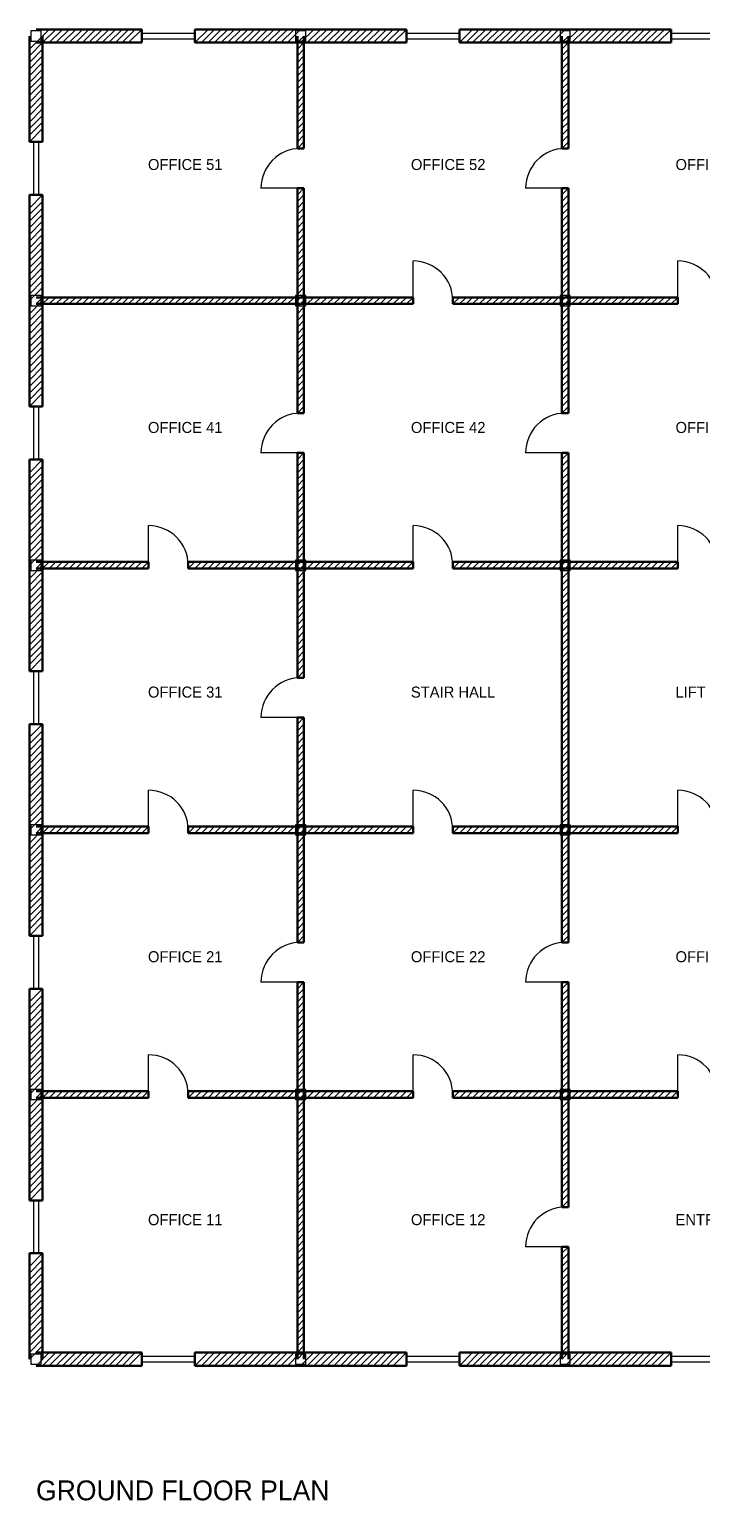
# Model space of a CAD drawing. Header units: millimetres. Extents: x -150 to 161599, y -3335 to 61200.
# Drawn here: x -150 to 15114, y -3206 to 30150 of the extents above; entities that cross this region are included whole.
import ezdxf

# ---------------------------------------------------------------- set-up
doc = ezdxf.new("R2010")
doc.units = ezdxf.units.MM
for name, color, linetype in [('COLUMN', 5, 'CONTINUOUS'), ('DOOR', 3, 'CONTINUOUS'), ('TEXT', 6, 'CONTINUOUS'), ('WALL', 4, 'CONTINUOUS'), ('WIND', 2, 'CONTINUOUS')]:
    doc.layers.add(name, color=color, linetype=linetype)

msp = doc.modelspace()

# ---------------------------------------------------------------- linework, layer by layer
at = {"layer": 'COLUMN'}
for points in [[(-115, 29885), (115, 29885), (115, 30115), (-115, 30115)], [(5885, 29885), (6115, 29885), (6115, 30115), (5885, 30115)], [(11885, 29885), (12115, 29885), (12115, 30115), (11885, 30115)], [(-115, 23885), (115, 23885), (115, 24115), (-115, 24115)], [(5885, 23885), (6115, 23885), (6115, 24115), (5885, 24115)], [(11885, 23885), (12115, 23885), (12115, 24115), (11885, 24115)], [(-115, 17885), (115, 17885), (115, 18115), (-115, 18115)], [(5885, 17885), (6115, 17885), (6115, 18115), (5885, 18115)], [(11885, 17885), (12115, 17885), (12115, 18115), (11885, 18115)], [(-115, 11885), (115, 11885), (115, 12115), (-115, 12115)], [(5885, 11885), (6115, 11885), (6115, 12115), (5885, 12115)], [(11885, 11885), (12115, 11885), (12115, 12115), (11885, 12115)], [(-115, 5885), (115, 5885), (115, 6115), (-115, 6115)], [(5885, 5885), (6115, 5885), (6115, 6115), (5885, 6115)], [(11885, 5885), (12115, 5885), (12115, 6115), (11885, 6115)], [(-115, -115), (115, -115), (115, 115), (-115, 115)], [(5885, -115), (6115, -115), (6115, 115), (5885, 115)], [(11885, -115), (12115, -115), (12115, 115), (11885, 115)]]:
    msp.add_lwpolyline(points, close=True, dxfattribs=at)
at = {"layer": 'DOOR'}
for p, q in [((6000, 26550), (5100, 26550)), ((12000, 26550), (11100, 26550)), ((8550, 24000), (8550, 24900)), ((14550, 24000), (14550, 24900)), ((6000, 20550), (5100, 20550)), ((12000, 20550), (11100, 20550)), ((2550, 18000), (2550, 18900)), ((8550, 18000), (8550, 18900)), ((14550, 18000), (14550, 18900)), ((6000, 14550), (5100, 14550)), ((2550, 12000), (2550, 12900)), ((8550, 12000), (8550, 12900)), ((14550, 12000), (14550, 12900)), ((6000, 8550), (5100, 8550)), ((12000, 8550), (11100, 8550)), ((2550, 6000), (2550, 6900)), ((8550, 6000), (8550, 6900)), ((14550, 6000), (14550, 6900)), ((12000, 2550), (11100, 2550))]:
    msp.add_line(p, q, dxfattribs=at)
for centre, start, end in [((6000, 26550), 90, 180), ((12000, 26550), 90, 180), ((8550, 24000), 0, 90), ((14550, 24000), 0, 90), ((6000, 20550), 90, 180), ((12000, 20550), 90, 180), ((2550, 18000), 0, 90), ((8550, 18000), 0, 90), ((14550, 18000), 0, 90), ((6000, 14550), 90, 180), ((2550, 12000), 0, 90), ((8550, 12000), 0, 90), ((14550, 12000), 0, 90), ((6000, 8550), 90, 180), ((12000, 8550), 90, 180), ((2550, 6000), 0, 90), ((8550, 6000), 0, 90), ((14550, 6000), 0, 90), ((12000, 2550), 90, 180)]:
    msp.add_arc(centre, 900, start, end, dxfattribs=at)
at = {"layer": 'WALL', "lineweight": 50}
for p, q in [((2400, 30150), (0, 30150)), ((2400, 29850), (2400, 30150)), ((6000, 30150), (3600, 30150)), ((3600, 29850), (3600, 30150)), ((8400, 30150), (6000, 30150)), ((8400, 29850), (8400, 30150)), ((12000, 30150), (9600, 30150)), ((9600, 29850), (9600, 30150)), ((14400, 30150), (12000, 30150)), ((14400, 29850), (14400, 30150)), ((-150, 27600), (-150, 30000)), ((0, 29850), (2400, 29850)), ((150, 30000), (150, 27600)), ((3600, 29850), (6000, 29850)), ((5925, 27450), (5925, 30000)), ((6000, 29850), (8400, 29850)), ((6075, 30000), (6075, 27450)), ((9600, 29850), (12000, 29850)), ((11925, 27450), (11925, 30000)), ((12000, 29850), (14400, 29850)), ((12075, 30000), (12075, 27450)), ((-150, 27600), (150, 27600)), ((5925, 27450), (6075, 27450)), ((11925, 27450), (12075, 27450)), ((-150, 24000), (-150, 26400)), ((-150, 26400), (150, 26400)), ((150, 26400), (150, 24000)), ((5925, 24000), (5925, 26550)), ((5925, 26550), (6075, 26550)), ((6075, 26550), (6075, 24000)), ((11925, 24000), (11925, 26550)), ((11925, 26550), (12075, 26550)), ((12075, 26550), (12075, 24000)), ((6000, 24075), (0, 24075)), ((8550, 24075), (6000, 24075)), ((8550, 23925), (8550, 24075)), ((12000, 24075), (9450, 24075)), ((9450, 23925), (9450, 24075)), ((14550, 24075), (12000, 24075)), ((14550, 23925), (14550, 24075)), ((-150, 21600), (-150, 24000)), ((0, 23925), (6000, 23925)), ((150, 24000), (150, 21600)), ((5925, 21450), (5925, 24000)), ((6000, 23925), (8550, 23925)), ((6075, 24000), (6075, 21450)), ((9450, 23925), (12000, 23925)), ((11925, 21450), (11925, 24000)), ((12000, 23925), (14550, 23925)), ((12075, 24000), (12075, 21450)), ((-150, 21600), (150, 21600)), ((5925, 21450), (6075, 21450)), ((11925, 21450), (12075, 21450)), ((-150, 18000), (-150, 20400)), ((-150, 20400), (150, 20400)), ((150, 20400), (150, 18000)), ((5925, 18000), (5925, 20550)), ((5925, 20550), (6075, 20550)), ((6075, 20550), (6075, 18000)), ((11925, 18000), (11925, 20550)), ((11925, 20550), (12075, 20550)), ((12075, 20550), (12075, 18000)), ((2550, 18075), (0, 18075)), ((2550, 17925), (2550, 18075)), ((6000, 18075), (3450, 18075)), ((3450, 17925), (3450, 18075)), ((8550, 18075), (6000, 18075)), ((8550, 17925), (8550, 18075)), ((12000, 18075), (9450, 18075)), ((9450, 17925), (9450, 18075)), ((14550, 18075), (12000, 18075)), ((14550, 17925), (14550, 18075)), ((-150, 15600), (-150, 18000)), ((0, 17925), (2550, 17925)), ((150, 18000), (150, 15600)), ((3450, 17925), (6000, 17925)), ((5925, 15450), (5925, 18000)), ((6000, 17925), (8550, 17925)), ((6075, 18000), (6075, 15450)), ((9450, 17925), (12000, 17925)), ((11925, 12000), (11925, 18000)), ((12000, 17925), (14550, 17925)), ((12075, 18000), (12075, 12000)), ((-150, 15600), (150, 15600)), ((5925, 15450), (6075, 15450)), ((-150, 12000), (-150, 14400)), ((-150, 14400), (150, 14400)), ((150, 14400), (150, 12000)), ((5925, 12000), (5925, 14550)), ((5925, 14550), (6075, 14550)), ((6075, 14550), (6075, 12000)), ((2550, 12075), (0, 12075)), ((2550, 11925), (2550, 12075)), ((6000, 12075), (3450, 12075)), ((3450, 11925), (3450, 12075)), ((8550, 12075), (6000, 12075)), ((8550, 11925), (8550, 12075)), ((12000, 12075), (9450, 12075)), ((9450, 11925), (9450, 12075)), ((14550, 12075), (12000, 12075)), ((14550, 11925), (14550, 12075)), ((-150, 9600), (-150, 12000)), ((0, 11925), (2550, 11925)), ((150, 12000), (150, 9600)), ((3450, 11925), (6000, 11925)), ((5925, 9450), (5925, 12000)), ((6000, 11925), (8550, 11925)), ((6075, 12000), (6075, 9450)), ((9450, 11925), (12000, 11925)), ((11925, 9450), (11925, 12000)), ((12000, 11925), (14550, 11925)), ((12075, 12000), (12075, 9450)), ((-150, 9600), (150, 9600)), ((5925, 9450), (6075, 9450)), ((11925, 9450), (12075, 9450)), ((-150, 6000), (-150, 8400)), ((-150, 8400), (150, 8400)), ((150, 8400), (150, 6000)), ((5925, 6000), (5925, 8550)), ((5925, 8550), (6075, 8550)), ((6075, 8550), (6075, 6000)), ((11925, 6000), (11925, 8550)), ((11925, 8550), (12075, 8550)), ((12075, 8550), (12075, 6000)), ((2550, 6075), (0, 6075)), ((2550, 5925), (2550, 6075)), ((6000, 6075), (3450, 6075)), ((3450, 5925), (3450, 6075)), ((8550, 6075), (6000, 6075)), ((8550, 5925), (8550, 6075)), ((12000, 6075), (9450, 6075)), ((9450, 5925), (9450, 6075)), ((14550, 6075), (12000, 6075)), ((14550, 5925), (14550, 6075)), ((-150, 3600), (-150, 6000)), ((0, 5925), (2550, 5925)), ((150, 6000), (150, 3600)), ((3450, 5925), (6000, 5925)), ((5925, 0), (5925, 6000)), ((6000, 5925), (8550, 5925)), ((6075, 6000), (6075, 0)), ((9450, 5925), (12000, 5925)), ((11925, 3450), (11925, 6000)), ((12000, 5925), (14550, 5925)), ((12075, 6000), (12075, 3450)), ((-150, 3600), (150, 3600)), ((11925, 3450), (12075, 3450)), ((-150, 0), (-150, 2400)), ((-150, 2400), (150, 2400)), ((150, 2400), (150, 0)), ((11925, 0), (11925, 2550)), ((11925, 2550), (12075, 2550)), ((12075, 2550), (12075, 0)), ((2400, 150), (0, 150)), ((2400, -150), (2400, 150)), ((6000, 150), (3600, 150)), ((3600, -150), (3600, 150)), ((8400, 150), (6000, 150)), ((8400, -150), (8400, 150)), ((12000, 150), (9600, 150)), ((9600, -150), (9600, 150)), ((14400, 150), (12000, 150)), ((14400, -150), (14400, 150)), ((0, -150), (2400, -150)), ((3600, -150), (6000, -150)), ((6000, -150), (8400, -150)), ((9600, -150), (12000, -150)), ((12000, -150), (14400, -150))]:
    msp.add_line(p, q, dxfattribs=at)
at = {"layer": 'WALL'}
for p, q in [((0, 29850), (300, 30150)), ((150, 29850), (450, 30150)), ((300, 29850), (600, 30150)), ((450, 29850), (750, 30150)), ((600, 29850), (900, 30150)), ((750, 29850), (1050, 30150)), ((900, 29850), (1200, 30150)), ((1050, 29850), (1350, 30150)), ((1200, 29850), (1500, 30150)), ((1350, 29850), (1650, 30150)), ((1500, 29850), (1800, 30150)), ((1650, 29850), (1950, 30150)), ((1800, 29850), (2100, 30150)), ((1950, 29850), (2250, 30150)), ((2100, 29850), (2400, 30150)), ((3600, 29850), (3900, 30150)), ((3750, 29850), (4050, 30150)), ((3900, 29850), (4200, 30150)), ((4050, 29850), (4350, 30150)), ((4200, 29850), (4500, 30150)), ((4350, 29850), (4650, 30150)), ((4500, 29850), (4800, 30150)), ((4650, 29850), (4950, 30150)), ((4800, 29850), (5100, 30150)), ((4950, 29850), (5250, 30150)), ((5100, 29850), (5400, 30150)), ((5250, 29850), (5550, 30150)), ((5400, 29850), (5700, 30150)), ((5550, 29850), (5850, 30150)), ((5700, 29850), (6000, 30150)), ((6000, 29850), (6300, 30150)), ((6150, 29850), (6450, 30150)), ((6300, 29850), (6600, 30150)), ((6450, 29850), (6750, 30150)), ((6600, 29850), (6900, 30150)), ((6750, 29850), (7050, 30150)), ((6900, 29850), (7200, 30150)), ((7050, 29850), (7350, 30150)), ((7200, 29850), (7500, 30150)), ((7350, 29850), (7650, 30150)), ((7500, 29850), (7800, 30150)), ((7650, 29850), (7950, 30150)), ((7800, 29850), (8100, 30150)), ((7950, 29850), (8250, 30150)), ((8100, 29850), (8400, 30150)), ((9600, 29850), (9900, 30150)), ((9750, 29850), (10050, 30150)), ((9900, 29850), (10200, 30150)), ((10050, 29850), (10350, 30150)), ((10200, 29850), (10500, 30150)), ((10350, 29850), (10650, 30150)), ((10500, 29850), (10800, 30150)), ((10650, 29850), (10950, 30150)), ((10800, 29850), (11100, 30150)), ((10950, 29850), (11250, 30150)), ((11100, 29850), (11400, 30150)), ((11250, 29850), (11550, 30150)), ((11400, 29850), (11700, 30150)), ((11550, 29850), (11850, 30150)), ((11700, 29850), (12000, 30150)), ((12000, 29850), (12300, 30150)), ((12150, 29850), (12450, 30150)), ((12300, 29850), (12600, 30150)), ((12450, 29850), (12750, 30150)), ((12600, 29850), (12900, 30150)), ((12750, 29850), (13050, 30150)), ((12900, 29850), (13200, 30150)), ((13050, 29850), (13350, 30150)), ((13200, 29850), (13500, 30150)), ((13350, 29850), (13650, 30150)), ((13500, 29850), (13800, 30150)), ((13650, 29850), (13950, 30150)), ((13800, 29850), (14100, 30150)), ((13950, 29850), (14250, 30150)), ((14100, 29850), (14400, 30150)), ((-150, 29700), (150, 30000)), ((-150, 29550), (150, 29850)), ((-150, 29400), (150, 29700)), ((5925, 29850), (6075, 30000)), ((5925, 29700), (6075, 29850)), ((5925, 29550), (6075, 29700)), ((11925, 29850), (12075, 30000)), ((11925, 29700), (12075, 29850)), ((11925, 29550), (12075, 29700)), ((-150, 29250), (150, 29550)), ((-150, 29100), (150, 29400)), ((5925, 29400), (6075, 29550)), ((5925, 29250), (6075, 29400)), ((11925, 29400), (12075, 29550)), ((11925, 29250), (12075, 29400)), ((-150, 28950), (150, 29250)), ((-150, 28800), (150, 29100)), ((5925, 29100), (6075, 29250)), ((5925, 28950), (6075, 29100)), ((11925, 29100), (12075, 29250)), ((11925, 28950), (12075, 29100)), ((-150, 28650), (150, 28950)), ((-150, 28500), (150, 28800)), ((5925, 28800), (6075, 28950)), ((5925, 28650), (6075, 28800)), ((11925, 28800), (12075, 28950)), ((11925, 28650), (12075, 28800)), ((-150, 28350), (150, 28650)), ((-150, 28200), (150, 28500)), ((5925, 28500), (6075, 28650)), ((5925, 28350), (6075, 28500)), ((11925, 28500), (12075, 28650)), ((11925, 28350), (12075, 28500)), ((-150, 28050), (150, 28350)), ((-150, 27900), (150, 28200)), ((-150, 27750), (150, 28050)), ((5925, 28200), (6075, 28350)), ((5925, 28050), (6075, 28200)), ((5925, 27900), (6075, 28050)), ((11925, 28200), (12075, 28350)), ((11925, 28050), (12075, 28200)), ((11925, 27900), (12075, 28050)), ((-150, 27600), (150, 27900)), ((5925, 27750), (6075, 27900)), ((5925, 27600), (6075, 27750)), ((11925, 27750), (12075, 27900)), ((11925, 27600), (12075, 27750)), ((5925, 27450), (6075, 27600)), ((11925, 27450), (12075, 27600)), ((-150, 26100), (150, 26400)), ((5925, 26400), (6075, 26550)), ((5925, 26250), (6075, 26400)), ((11925, 26400), (12075, 26550)), ((11925, 26250), (12075, 26400)), ((-150, 25950), (150, 26250)), ((-150, 25800), (150, 26100)), ((5925, 26100), (6075, 26250)), ((5925, 25950), (6075, 26100)), ((11925, 26100), (12075, 26250)), ((11925, 25950), (12075, 26100)), ((-150, 25650), (150, 25950)), ((-150, 25500), (150, 25800)), ((5925, 25800), (6075, 25950)), ((5925, 25650), (6075, 25800)), ((11925, 25800), (12075, 25950)), ((11925, 25650), (12075, 25800)), ((-150, 25350), (150, 25650)), ((-150, 25200), (150, 25500)), ((5925, 25500), (6075, 25650)), ((5925, 25350), (6075, 25500)), ((11925, 25500), (12075, 25650)), ((11925, 25350), (12075, 25500)), ((-150, 25050), (150, 25350)), ((-150, 24900), (150, 25200)), ((-150, 24750), (150, 25050)), ((5925, 25200), (6075, 25350)), ((5925, 25050), (6075, 25200)), ((5925, 24900), (6075, 25050)), ((11925, 25200), (12075, 25350)), ((11925, 25050), (12075, 25200)), ((11925, 24900), (12075, 25050)), ((-150, 24600), (150, 24900)), ((-150, 24450), (150, 24750)), ((5925, 24750), (6075, 24900)), ((5925, 24600), (6075, 24750)), ((11925, 24750), (12075, 24900)), ((11925, 24600), (12075, 24750)), ((-150, 24300), (150, 24600)), ((-150, 24150), (150, 24450)), ((5925, 24450), (6075, 24600)), ((5925, 24300), (6075, 24450)), ((11925, 24450), (12075, 24600)), ((11925, 24300), (12075, 24450)), ((-150, 24000), (150, 24300)), ((0, 23925), (150, 24075)), ((150, 23925), (300, 24075)), ((300, 23925), (450, 24075)), ((450, 23925), (600, 24075)), ((600, 23925), (750, 24075)), ((750, 23925), (900, 24075)), ((900, 23925), (1050, 24075)), ((1050, 23925), (1200, 24075)), ((1200, 23925), (1350, 24075)), ((1350, 23925), (1500, 24075)), ((1500, 23925), (1650, 24075)), ((1650, 23925), (1800, 24075)), ((1800, 23925), (1950, 24075)), ((1950, 23925), (2100, 24075)), ((2100, 23925), (2250, 24075)), ((2250, 23925), (2400, 24075)), ((2400, 23925), (2550, 24075)), ((2550, 23925), (2700, 24075)), ((2700, 23925), (2850, 24075)), ((2850, 23925), (3000, 24075)), ((3000, 23925), (3150, 24075)), ((3150, 23925), (3300, 24075)), ((3300, 23925), (3450, 24075)), ((3450, 23925), (3600, 24075)), ((3600, 23925), (3750, 24075)), ((3750, 23925), (3900, 24075)), ((3900, 23925), (4050, 24075)), ((4050, 23925), (4200, 24075)), ((4200, 23925), (4350, 24075)), ((4350, 23925), (4500, 24075)), ((4500, 23925), (4650, 24075)), ((4650, 23925), (4800, 24075)), ((4800, 23925), (4950, 24075)), ((4950, 23925), (5100, 24075)), ((5100, 23925), (5250, 24075)), ((5250, 23925), (5400, 24075)), ((5400, 23925), (5550, 24075)), ((5550, 23925), (5700, 24075)), ((5700, 23925), (5850, 24075)), ((5850, 23925), (6000, 24075)), ((5925, 24150), (6075, 24300)), ((5925, 24000), (6075, 24150)), ((6000, 23925), (6150, 24075)), ((6150, 23925), (6300, 24075)), ((6300, 23925), (6450, 24075)), ((6450, 23925), (6600, 24075)), ((6600, 23925), (6750, 24075)), ((6750, 23925), (6900, 24075)), ((6900, 23925), (7050, 24075)), ((7050, 23925), (7200, 24075)), ((7200, 23925), (7350, 24075)), ((7350, 23925), (7500, 24075)), ((7500, 23925), (7650, 24075)), ((7650, 23925), (7800, 24075)), ((7800, 23925), (7950, 24075)), ((7950, 23925), (8100, 24075)), ((8100, 23925), (8250, 24075)), ((8250, 23925), (8400, 24075)), ((8400, 23925), (8550, 24075)), ((9450, 23925), (9600, 24075)), ((9600, 23925), (9750, 24075)), ((9750, 23925), (9900, 24075)), ((9900, 23925), (10050, 24075)), ((10050, 23925), (10200, 24075)), ((10200, 23925), (10350, 24075)), ((10350, 23925), (10500, 24075)), ((10500, 23925), (10650, 24075)), ((10650, 23925), (10800, 24075)), ((10800, 23925), (10950, 24075)), ((10950, 23925), (11100, 24075)), ((11100, 23925), (11250, 24075)), ((11250, 23925), (11400, 24075)), ((11400, 23925), (11550, 24075)), ((11550, 23925), (11700, 24075)), ((11700, 23925), (11850, 24075)), ((11850, 23925), (12000, 24075)), ((11925, 24150), (12075, 24300)), ((11925, 24000), (12075, 24150)), ((12000, 23925), (12150, 24075)), ((12150, 23925), (12300, 24075)), ((12300, 23925), (12450, 24075)), ((12450, 23925), (12600, 24075)), ((12600, 23925), (12750, 24075)), ((12750, 23925), (12900, 24075)), ((12900, 23925), (13050, 24075)), ((13050, 23925), (13200, 24075)), ((13200, 23925), (13350, 24075)), ((13350, 23925), (13500, 24075)), ((13500, 23925), (13650, 24075)), ((13650, 23925), (13800, 24075)), ((13800, 23925), (13950, 24075)), ((13950, 23925), (14100, 24075)), ((14100, 23925), (14250, 24075)), ((14250, 23925), (14400, 24075)), ((14400, 23925), (14550, 24075)), ((-150, 23700), (150, 24000)), ((-150, 23550), (150, 23850)), ((-150, 23400), (150, 23700)), ((5925, 23850), (6075, 24000)), ((5925, 23700), (6075, 23850)), ((5925, 23550), (6075, 23700)), ((11925, 23850), (12075, 24000)), ((11925, 23700), (12075, 23850)), ((11925, 23550), (12075, 23700)), ((-150, 23250), (150, 23550)), ((-150, 23100), (150, 23400)), ((5925, 23400), (6075, 23550)), ((5925, 23250), (6075, 23400)), ((11925, 23400), (12075, 23550)), ((11925, 23250), (12075, 23400)), ((-150, 22950), (150, 23250)), ((-150, 22800), (150, 23100)), ((5925, 23100), (6075, 23250)), ((5925, 22950), (6075, 23100)), ((11925, 23100), (12075, 23250)), ((11925, 22950), (12075, 23100)), ((-150, 22650), (150, 22950)), ((-150, 22500), (150, 22800)), ((5925, 22800), (6075, 22950)), ((5925, 22650), (6075, 22800)), ((11925, 22800), (12075, 22950)), ((11925, 22650), (12075, 22800)), ((-150, 22350), (150, 22650)), ((-150, 22200), (150, 22500)), ((-150, 22050), (150, 22350)), ((5925, 22500), (6075, 22650)), ((5925, 22350), (6075, 22500)), ((5925, 22200), (6075, 22350)), ((11925, 22500), (12075, 22650)), ((11925, 22350), (12075, 22500)), ((11925, 22200), (12075, 22350)), ((-150, 21900), (150, 22200)), ((-150, 21750), (150, 22050)), ((5925, 22050), (6075, 22200)), ((5925, 21900), (6075, 22050)), ((11925, 22050), (12075, 22200)), ((11925, 21900), (12075, 22050)), ((-150, 21600), (150, 21900)), ((5925, 21750), (6075, 21900)), ((5925, 21600), (6075, 21750)), ((11925, 21750), (12075, 21900)), ((11925, 21600), (12075, 21750)), ((5925, 21450), (6075, 21600)), ((11925, 21450), (12075, 21600)), ((-150, 20100), (150, 20400)), ((5925, 20400), (6075, 20550)), ((5925, 20250), (6075, 20400)), ((11925, 20400), (12075, 20550)), ((11925, 20250), (12075, 20400)), ((-150, 19950), (150, 20250)), ((-150, 19800), (150, 20100)), ((5925, 20100), (6075, 20250)), ((5925, 19950), (6075, 20100)), ((11925, 20100), (12075, 20250)), ((11925, 19950), (12075, 20100)), ((-150, 19650), (150, 19950)), ((-150, 19500), (150, 19800)), ((5925, 19800), (6075, 19950)), ((5925, 19650), (6075, 19800)), ((11925, 19800), (12075, 19950)), ((11925, 19650), (12075, 19800)), ((-150, 19350), (150, 19650)), ((-150, 19200), (150, 19500)), ((-150, 19050), (150, 19350)), ((5925, 19500), (6075, 19650)), ((5925, 19350), (6075, 19500)), ((5925, 19200), (6075, 19350)), ((11925, 19500), (12075, 19650)), ((11925, 19350), (12075, 19500)), ((11925, 19200), (12075, 19350)), ((-150, 18900), (150, 19200)), ((-150, 18750), (150, 19050)), ((5925, 19050), (6075, 19200)), ((5925, 18900), (6075, 19050)), ((11925, 19050), (12075, 19200)), ((11925, 18900), (12075, 19050)), ((-150, 18600), (150, 18900)), ((-150, 18450), (150, 18750)), ((5925, 18750), (6075, 18900)), ((5925, 18600), (6075, 18750)), ((11925, 18750), (12075, 18900)), ((11925, 18600), (12075, 18750)), ((-150, 18300), (150, 18600)), ((-150, 18150), (150, 18450)), ((5925, 18450), (6075, 18600)), ((5925, 18300), (6075, 18450)), ((11925, 18450), (12075, 18600)), ((11925, 18300), (12075, 18450)), ((-150, 18000), (150, 18300)), ((0, 17925), (150, 18075)), ((150, 17925), (300, 18075)), ((300, 17925), (450, 18075)), ((450, 17925), (600, 18075)), ((600, 17925), (750, 18075)), ((750, 17925), (900, 18075)), ((900, 17925), (1050, 18075)), ((1050, 17925), (1200, 18075)), ((1200, 17925), (1350, 18075)), ((1350, 17925), (1500, 18075)), ((1500, 17925), (1650, 18075)), ((1650, 17925), (1800, 18075)), ((1800, 17925), (1950, 18075)), ((1950, 17925), (2100, 18075)), ((2100, 17925), (2250, 18075)), ((2250, 17925), (2400, 18075)), ((2400, 17925), (2550, 18075)), ((3450, 17925), (3600, 18075)), ((3600, 17925), (3750, 18075)), ((3750, 17925), (3900, 18075)), ((3900, 17925), (4050, 18075)), ((4050, 17925), (4200, 18075)), ((4200, 17925), (4350, 18075)), ((4350, 17925), (4500, 18075)), ((4500, 17925), (4650, 18075)), ((4650, 17925), (4800, 18075)), ((4800, 17925), (4950, 18075)), ((4950, 17925), (5100, 18075)), ((5100, 17925), (5250, 18075)), ((5250, 17925), (5400, 18075)), ((5400, 17925), (5550, 18075)), ((5550, 17925), (5700, 18075)), ((5700, 17925), (5850, 18075)), ((5850, 17925), (6000, 18075)), ((5925, 18150), (6075, 18300)), ((5925, 18000), (6075, 18150)), ((6000, 17925), (6150, 18075)), ((6150, 17925), (6300, 18075)), ((6300, 17925), (6450, 18075)), ((6450, 17925), (6600, 18075)), ((6600, 17925), (6750, 18075)), ((6750, 17925), (6900, 18075)), ((6900, 17925), (7050, 18075)), ((7050, 17925), (7200, 18075)), ((7200, 17925), (7350, 18075)), ((7350, 17925), (7500, 18075)), ((7500, 17925), (7650, 18075)), ((7650, 17925), (7800, 18075)), ((7800, 17925), (7950, 18075)), ((7950, 17925), (8100, 18075)), ((8100, 17925), (8250, 18075)), ((8250, 17925), (8400, 18075)), ((8400, 17925), (8550, 18075)), ((9450, 17925), (9600, 18075)), ((9600, 17925), (9750, 18075)), ((9750, 17925), (9900, 18075)), ((9900, 17925), (10050, 18075)), ((10050, 17925), (10200, 18075)), ((10200, 17925), (10350, 18075)), ((10350, 17925), (10500, 18075)), ((10500, 17925), (10650, 18075)), ((10650, 17925), (10800, 18075)), ((10800, 17925), (10950, 18075)), ((10950, 17925), (11100, 18075)), ((11100, 17925), (11250, 18075)), ((11250, 17925), (11400, 18075)), ((11400, 17925), (11550, 18075)), ((11550, 17925), (11700, 18075)), ((11700, 17925), (11850, 18075)), ((11850, 17925), (12000, 18075)), ((11925, 18150), (12075, 18300)), ((11925, 18000), (12075, 18150)), ((12000, 17925), (12150, 18075)), ((12150, 17925), (12300, 18075)), ((12300, 17925), (12450, 18075)), ((12450, 17925), (12600, 18075)), ((12600, 17925), (12750, 18075)), ((12750, 17925), (12900, 18075)), ((12900, 17925), (13050, 18075)), ((13050, 17925), (13200, 18075)), ((13200, 17925), (13350, 18075)), ((13350, 17925), (13500, 18075)), ((13500, 17925), (13650, 18075)), ((13650, 17925), (13800, 18075)), ((13800, 17925), (13950, 18075)), ((13950, 17925), (14100, 18075)), ((14100, 17925), (14250, 18075)), ((14250, 17925), (14400, 18075)), ((14400, 17925), (14550, 18075)), ((-150, 17700), (150, 18000)), ((-150, 17550), (150, 17850)), ((-150, 17400), (150, 17700)), ((5925, 17850), (6075, 18000)), ((5925, 17700), (6075, 17850)), ((5925, 17550), (6075, 17700)), ((11925, 17850), (12075, 18000)), ((11925, 17700), (12075, 17850)), ((11925, 17550), (12075, 17700)), ((-150, 17250), (150, 17550)), ((-150, 17100), (150, 17400)), ((5925, 17400), (6075, 17550)), ((5925, 17250), (6075, 17400)), ((11925, 17400), (12075, 17550)), ((11925, 17250), (12075, 17400)), ((-150, 16950), (150, 17250)), ((-150, 16800), (150, 17100)), ((5925, 17100), (6075, 17250)), ((5925, 16950), (6075, 17100)), ((11925, 17100), (12075, 17250)), ((11925, 16950), (12075, 17100)), ((-150, 16650), (150, 16950)), ((-150, 16500), (150, 16800)), ((5925, 16800), (6075, 16950)), ((5925, 16650), (6075, 16800)), ((11925, 16800), (12075, 16950)), ((11925, 16650), (12075, 16800)), ((-150, 16350), (150, 16650)), ((-150, 16200), (150, 16500)), ((-150, 16050), (150, 16350)), ((5925, 16500), (6075, 16650)), ((5925, 16350), (6075, 16500)), ((5925, 16200), (6075, 16350)), ((11925, 16500), (12075, 16650)), ((11925, 16350), (12075, 16500)), ((11925, 16200), (12075, 16350)), ((-150, 15900), (150, 16200)), ((-150, 15750), (150, 16050)), ((5925, 16050), (6075, 16200)), ((5925, 15900), (6075, 16050)), ((11925, 16050), (12075, 16200)), ((11925, 15900), (12075, 16050)), ((-150, 15600), (150, 15900)), ((5925, 15750), (6075, 15900)), ((5925, 15600), (6075, 15750)), ((11925, 15750), (12075, 15900)), ((11925, 15600), (12075, 15750)), ((5925, 15450), (6075, 15600)), ((11925, 15450), (12075, 15600)), ((11925, 15300), (12075, 15450)), ((11925, 15150), (12075, 15300)), ((11925, 15000), (12075, 15150)), ((11925, 14850), (12075, 15000)), ((11925, 14700), (12075, 14850)), ((11925, 14550), (12075, 14700)), ((-150, 14100), (150, 14400)), ((5925, 14400), (6075, 14550)), ((5925, 14250), (6075, 14400)), ((11925, 14400), (12075, 14550)), ((11925, 14250), (12075, 14400)), ((-150, 13950), (150, 14250)), ((-150, 13800), (150, 14100)), ((5925, 14100), (6075, 14250)), ((5925, 13950), (6075, 14100)), ((11925, 14100), (12075, 14250)), ((11925, 13950), (12075, 14100)), ((-150, 13650), (150, 13950)), ((-150, 13500), (150, 13800)), ((5925, 13800), (6075, 13950)), ((5925, 13650), (6075, 13800)), ((11925, 13800), (12075, 13950)), ((11925, 13650), (12075, 13800)), ((-150, 13350), (150, 13650)), ((-150, 13200), (150, 13500)), ((-150, 13050), (150, 13350)), ((5925, 13500), (6075, 13650)), ((5925, 13350), (6075, 13500)), ((5925, 13200), (6075, 13350)), ((11925, 13500), (12075, 13650)), ((11925, 13350), (12075, 13500)), ((11925, 13200), (12075, 13350)), ((-150, 12900), (150, 13200)), ((-150, 12750), (150, 13050)), ((5925, 13050), (6075, 13200)), ((5925, 12900), (6075, 13050)), ((11925, 13050), (12075, 13200)), ((11925, 12900), (12075, 13050)), ((-150, 12600), (150, 12900)), ((-150, 12450), (150, 12750)), ((5925, 12750), (6075, 12900)), ((5925, 12600), (6075, 12750)), ((11925, 12750), (12075, 12900)), ((11925, 12600), (12075, 12750)), ((-150, 12300), (150, 12600)), ((-150, 12150), (150, 12450)), ((5925, 12450), (6075, 12600)), ((5925, 12300), (6075, 12450)), ((11925, 12450), (12075, 12600)), ((11925, 12300), (12075, 12450)), ((-150, 12000), (150, 12300)), ((0, 11925), (150, 12075)), ((150, 11925), (300, 12075)), ((300, 11925), (450, 12075)), ((450, 11925), (600, 12075)), ((600, 11925), (750, 12075)), ((750, 11925), (900, 12075)), ((900, 11925), (1050, 12075)), ((1050, 11925), (1200, 12075)), ((1200, 11925), (1350, 12075)), ((1350, 11925), (1500, 12075)), ((1500, 11925), (1650, 12075)), ((1650, 11925), (1800, 12075)), ((1800, 11925), (1950, 12075)), ((1950, 11925), (2100, 12075)), ((2100, 11925), (2250, 12075)), ((2250, 11925), (2400, 12075)), ((2400, 11925), (2550, 12075)), ((3450, 11925), (3600, 12075)), ((3600, 11925), (3750, 12075)), ((3750, 11925), (3900, 12075)), ((3900, 11925), (4050, 12075)), ((4050, 11925), (4200, 12075)), ((4200, 11925), (4350, 12075)), ((4350, 11925), (4500, 12075)), ((4500, 11925), (4650, 12075)), ((4650, 11925), (4800, 12075)), ((4800, 11925), (4950, 12075)), ((4950, 11925), (5100, 12075)), ((5100, 11925), (5250, 12075)), ((5250, 11925), (5400, 12075)), ((5400, 11925), (5550, 12075)), ((5550, 11925), (5700, 12075)), ((5700, 11925), (5850, 12075)), ((5850, 11925), (6000, 12075)), ((5925, 12150), (6075, 12300)), ((5925, 12000), (6075, 12150)), ((6000, 11925), (6150, 12075)), ((6150, 11925), (6300, 12075)), ((6300, 11925), (6450, 12075)), ((6450, 11925), (6600, 12075)), ((6600, 11925), (6750, 12075)), ((6750, 11925), (6900, 12075)), ((6900, 11925), (7050, 12075)), ((7050, 11925), (7200, 12075)), ((7200, 11925), (7350, 12075)), ((7350, 11925), (7500, 12075)), ((7500, 11925), (7650, 12075)), ((7650, 11925), (7800, 12075)), ((7800, 11925), (7950, 12075)), ((7950, 11925), (8100, 12075)), ((8100, 11925), (8250, 12075)), ((8250, 11925), (8400, 12075)), ((8400, 11925), (8550, 12075)), ((9450, 11925), (9600, 12075)), ((9600, 11925), (9750, 12075)), ((9750, 11925), (9900, 12075)), ((9900, 11925), (10050, 12075)), ((10050, 11925), (10200, 12075)), ((10200, 11925), (10350, 12075)), ((10350, 11925), (10500, 12075)), ((10500, 11925), (10650, 12075)), ((10650, 11925), (10800, 12075)), ((10800, 11925), (10950, 12075)), ((10950, 11925), (11100, 12075)), ((11100, 11925), (11250, 12075)), ((11250, 11925), (11400, 12075)), ((11400, 11925), (11550, 12075)), ((11550, 11925), (11700, 12075)), ((11700, 11925), (11850, 12075)), ((11850, 11925), (12000, 12075)), ((11925, 12150), (12075, 12300)), ((11925, 12000), (12075, 12150)), ((12000, 11925), (12150, 12075)), ((12150, 11925), (12300, 12075)), ((12300, 11925), (12450, 12075)), ((12450, 11925), (12600, 12075)), ((12600, 11925), (12750, 12075)), ((12750, 11925), (12900, 12075)), ((12900, 11925), (13050, 12075)), ((13050, 11925), (13200, 12075)), ((13200, 11925), (13350, 12075)), ((13350, 11925), (13500, 12075)), ((13500, 11925), (13650, 12075)), ((13650, 11925), (13800, 12075)), ((13800, 11925), (13950, 12075)), ((13950, 11925), (14100, 12075)), ((14100, 11925), (14250, 12075)), ((14250, 11925), (14400, 12075)), ((14400, 11925), (14550, 12075)), ((-150, 11700), (150, 12000)), ((-150, 11550), (150, 11850)), ((-150, 11400), (150, 11700)), ((5925, 11850), (6075, 12000)), ((5925, 11700), (6075, 11850)), ((5925, 11550), (6075, 11700)), ((11925, 11850), (12075, 12000)), ((11925, 11700), (12075, 11850)), ((11925, 11550), (12075, 11700)), ((-150, 11250), (150, 11550)), ((-150, 11100), (150, 11400)), ((5925, 11400), (6075, 11550)), ((5925, 11250), (6075, 11400)), ((11925, 11400), (12075, 11550)), ((11925, 11250), (12075, 11400)), ((-150, 10950), (150, 11250)), ((-150, 10800), (150, 11100)), ((5925, 11100), (6075, 11250)), ((5925, 10950), (6075, 11100)), ((11925, 11100), (12075, 11250)), ((11925, 10950), (12075, 11100)), ((-150, 10650), (150, 10950)), ((-150, 10500), (150, 10800)), ((5925, 10800), (6075, 10950)), ((5925, 10650), (6075, 10800)), ((11925, 10800), (12075, 10950)), ((11925, 10650), (12075, 10800)), ((-150, 10350), (150, 10650)), ((-150, 10200), (150, 10500)), ((-150, 10050), (150, 10350)), ((5925, 10500), (6075, 10650)), ((5925, 10350), (6075, 10500)), ((5925, 10200), (6075, 10350)), ((11925, 10500), (12075, 10650)), ((11925, 10350), (12075, 10500)), ((11925, 10200), (12075, 10350)), ((-150, 9900), (150, 10200)), ((-150, 9750), (150, 10050)), ((5925, 10050), (6075, 10200)), ((5925, 9900), (6075, 10050)), ((11925, 10050), (12075, 10200)), ((11925, 9900), (12075, 10050)), ((-150, 9600), (150, 9900)), ((5925, 9750), (6075, 9900)), ((5925, 9600), (6075, 9750)), ((11925, 9750), (12075, 9900)), ((11925, 9600), (12075, 9750)), ((5925, 9450), (6075, 9600)), ((11925, 9450), (12075, 9600)), ((-150, 8100), (150, 8400)), ((5925, 8400), (6075, 8550)), ((5925, 8250), (6075, 8400)), ((11925, 8400), (12075, 8550)), ((11925, 8250), (12075, 8400)), ((-150, 7950), (150, 8250)), ((-150, 7800), (150, 8100)), ((5925, 8100), (6075, 8250)), ((5925, 7950), (6075, 8100)), ((11925, 8100), (12075, 8250)), ((11925, 7950), (12075, 8100)), ((-150, 7650), (150, 7950)), ((-150, 7500), (150, 7800)), ((5925, 7800), (6075, 7950)), ((5925, 7650), (6075, 7800)), ((11925, 7800), (12075, 7950)), ((11925, 7650), (12075, 7800)), ((-150, 7350), (150, 7650)), ((-150, 7200), (150, 7500)), ((-150, 7050), (150, 7350)), ((5925, 7500), (6075, 7650)), ((5925, 7350), (6075, 7500)), ((5925, 7200), (6075, 7350)), ((11925, 7500), (12075, 7650)), ((11925, 7350), (12075, 7500)), ((11925, 7200), (12075, 7350)), ((-150, 6900), (150, 7200)), ((-150, 6750), (150, 7050)), ((5925, 7050), (6075, 7200)), ((5925, 6900), (6075, 7050)), ((11925, 7050), (12075, 7200)), ((11925, 6900), (12075, 7050)), ((-150, 6600), (150, 6900)), ((-150, 6450), (150, 6750)), ((5925, 6750), (6075, 6900)), ((5925, 6600), (6075, 6750)), ((11925, 6750), (12075, 6900)), ((11925, 6600), (12075, 6750)), ((-150, 6300), (150, 6600)), ((-150, 6150), (150, 6450)), ((5925, 6450), (6075, 6600)), ((5925, 6300), (6075, 6450)), ((11925, 6450), (12075, 6600)), ((11925, 6300), (12075, 6450)), ((-150, 6000), (150, 6300)), ((0, 5925), (150, 6075)), ((150, 5925), (300, 6075)), ((300, 5925), (450, 6075)), ((450, 5925), (600, 6075)), ((600, 5925), (750, 6075)), ((750, 5925), (900, 6075)), ((900, 5925), (1050, 6075)), ((1050, 5925), (1200, 6075)), ((1200, 5925), (1350, 6075)), ((1350, 5925), (1500, 6075)), ((1500, 5925), (1650, 6075)), ((1650, 5925), (1800, 6075)), ((1800, 5925), (1950, 6075)), ((1950, 5925), (2100, 6075)), ((2100, 5925), (2250, 6075)), ((2250, 5925), (2400, 6075)), ((2400, 5925), (2550, 6075)), ((3450, 5925), (3600, 6075)), ((3600, 5925), (3750, 6075)), ((3750, 5925), (3900, 6075)), ((3900, 5925), (4050, 6075)), ((4050, 5925), (4200, 6075)), ((4200, 5925), (4350, 6075)), ((4350, 5925), (4500, 6075)), ((4500, 5925), (4650, 6075)), ((4650, 5925), (4800, 6075)), ((4800, 5925), (4950, 6075)), ((4950, 5925), (5100, 6075)), ((5100, 5925), (5250, 6075)), ((5250, 5925), (5400, 6075)), ((5400, 5925), (5550, 6075)), ((5550, 5925), (5700, 6075)), ((5700, 5925), (5850, 6075)), ((5850, 5925), (6000, 6075)), ((5925, 6150), (6075, 6300)), ((5925, 6000), (6075, 6150)), ((6000, 5925), (6150, 6075)), ((6150, 5925), (6300, 6075)), ((6300, 5925), (6450, 6075)), ((6450, 5925), (6600, 6075)), ((6600, 5925), (6750, 6075)), ((6750, 5925), (6900, 6075)), ((6900, 5925), (7050, 6075)), ((7050, 5925), (7200, 6075)), ((7200, 5925), (7350, 6075)), ((7350, 5925), (7500, 6075)), ((7500, 5925), (7650, 6075)), ((7650, 5925), (7800, 6075)), ((7800, 5925), (7950, 6075)), ((7950, 5925), (8100, 6075)), ((8100, 5925), (8250, 6075)), ((8250, 5925), (8400, 6075)), ((8400, 5925), (8550, 6075)), ((9450, 5925), (9600, 6075)), ((9600, 5925), (9750, 6075)), ((9750, 5925), (9900, 6075)), ((9900, 5925), (10050, 6075)), ((10050, 5925), (10200, 6075)), ((10200, 5925), (10350, 6075)), ((10350, 5925), (10500, 6075)), ((10500, 5925), (10650, 6075)), ((10650, 5925), (10800, 6075)), ((10800, 5925), (10950, 6075)), ((10950, 5925), (11100, 6075)), ((11100, 5925), (11250, 6075)), ((11250, 5925), (11400, 6075)), ((11400, 5925), (11550, 6075)), ((11550, 5925), (11700, 6075)), ((11700, 5925), (11850, 6075)), ((11850, 5925), (12000, 6075)), ((11925, 6150), (12075, 6300)), ((11925, 6000), (12075, 6150)), ((12000, 5925), (12150, 6075)), ((12150, 5925), (12300, 6075)), ((12300, 5925), (12450, 6075)), ((12450, 5925), (12600, 6075)), ((12600, 5925), (12750, 6075)), ((12750, 5925), (12900, 6075)), ((12900, 5925), (13050, 6075)), ((13050, 5925), (13200, 6075)), ((13200, 5925), (13350, 6075)), ((13350, 5925), (13500, 6075)), ((13500, 5925), (13650, 6075)), ((13650, 5925), (13800, 6075)), ((13800, 5925), (13950, 6075)), ((13950, 5925), (14100, 6075)), ((14100, 5925), (14250, 6075)), ((14250, 5925), (14400, 6075)), ((14400, 5925), (14550, 6075)), ((-150, 5700), (150, 6000)), ((-150, 5550), (150, 5850)), ((-150, 5400), (150, 5700)), ((5925, 5850), (6075, 6000)), ((5925, 5700), (6075, 5850)), ((5925, 5550), (6075, 5700)), ((11925, 5850), (12075, 6000)), ((11925, 5700), (12075, 5850)), ((11925, 5550), (12075, 5700)), ((-150, 5250), (150, 5550)), ((-150, 5100), (150, 5400)), ((5925, 5400), (6075, 5550)), ((5925, 5250), (6075, 5400)), ((11925, 5400), (12075, 5550)), ((11925, 5250), (12075, 5400)), ((-150, 4950), (150, 5250)), ((-150, 4800), (150, 5100)), ((5925, 5100), (6075, 5250)), ((5925, 4950), (6075, 5100)), ((11925, 5100), (12075, 5250)), ((11925, 4950), (12075, 5100)), ((-150, 4650), (150, 4950)), ((-150, 4500), (150, 4800)), ((5925, 4800), (6075, 4950)), ((5925, 4650), (6075, 4800)), ((11925, 4800), (12075, 4950)), ((11925, 4650), (12075, 4800)), ((-150, 4350), (150, 4650)), ((-150, 4200), (150, 4500)), ((-150, 4050), (150, 4350)), ((5925, 4500), (6075, 4650)), ((5925, 4350), (6075, 4500)), ((5925, 4200), (6075, 4350)), ((11925, 4500), (12075, 4650)), ((11925, 4350), (12075, 4500)), ((11925, 4200), (12075, 4350)), ((-150, 3900), (150, 4200)), ((-150, 3750), (150, 4050)), ((5925, 4050), (6075, 4200)), ((5925, 3900), (6075, 4050)), ((11925, 4050), (12075, 4200)), ((11925, 3900), (12075, 4050)), ((-150, 3600), (150, 3900)), ((5925, 3750), (6075, 3900)), ((5925, 3600), (6075, 3750)), ((11925, 3750), (12075, 3900)), ((11925, 3600), (12075, 3750)), ((5925, 3450), (6075, 3600)), ((5925, 3300), (6075, 3450)), ((11925, 3450), (12075, 3600)), ((5925, 3150), (6075, 3300)), ((5925, 3000), (6075, 3150)), ((5925, 2850), (6075, 3000)), ((5925, 2700), (6075, 2850)), ((5925, 2550), (6075, 2700)), ((-150, 2100), (150, 2400)), ((5925, 2400), (6075, 2550)), ((5925, 2250), (6075, 2400)), ((11925, 2400), (12075, 2550)), ((11925, 2250), (12075, 2400)), ((-150, 1950), (150, 2250)), ((-150, 1800), (150, 2100)), ((5925, 2100), (6075, 2250)), ((5925, 1950), (6075, 2100)), ((11925, 2100), (12075, 2250)), ((11925, 1950), (12075, 2100)), ((-150, 1650), (150, 1950)), ((-150, 1500), (150, 1800)), ((5925, 1800), (6075, 1950)), ((5925, 1650), (6075, 1800)), ((11925, 1800), (12075, 1950)), ((11925, 1650), (12075, 1800)), ((-150, 1350), (150, 1650)), ((-150, 1200), (150, 1500)), ((-150, 1050), (150, 1350)), ((5925, 1500), (6075, 1650)), ((5925, 1350), (6075, 1500)), ((5925, 1200), (6075, 1350)), ((11925, 1500), (12075, 1650)), ((11925, 1350), (12075, 1500)), ((11925, 1200), (12075, 1350)), ((-150, 900), (150, 1200)), ((-150, 750), (150, 1050)), ((5925, 1050), (6075, 1200)), ((5925, 900), (6075, 1050)), ((11925, 1050), (12075, 1200)), ((11925, 900), (12075, 1050)), ((-150, 600), (150, 900)), ((-150, 450), (150, 750)), ((5925, 750), (6075, 900)), ((5925, 600), (6075, 750)), ((11925, 750), (12075, 900)), ((11925, 600), (12075, 750)), ((-150, 300), (150, 600)), ((-150, 150), (150, 450)), ((5925, 450), (6075, 600)), ((5925, 300), (6075, 450)), ((11925, 450), (12075, 600)), ((11925, 300), (12075, 450)), ((-150, 0), (150, 300)), ((0, -150), (300, 150)), ((150, -150), (450, 150)), ((300, -150), (600, 150)), ((450, -150), (750, 150)), ((600, -150), (900, 150)), ((750, -150), (1050, 150)), ((900, -150), (1200, 150)), ((1050, -150), (1350, 150)), ((1200, -150), (1500, 150)), ((1350, -150), (1650, 150)), ((1500, -150), (1800, 150)), ((1650, -150), (1950, 150)), ((1800, -150), (2100, 150)), ((1950, -150), (2250, 150)), ((2100, -150), (2400, 150)), ((3600, -150), (3900, 150)), ((3750, -150), (4050, 150)), ((3900, -150), (4200, 150)), ((4050, -150), (4350, 150)), ((4200, -150), (4500, 150)), ((4350, -150), (4650, 150)), ((4500, -150), (4800, 150)), ((4650, -150), (4950, 150)), ((4800, -150), (5100, 150)), ((4950, -150), (5250, 150)), ((5100, -150), (5400, 150)), ((5250, -150), (5550, 150)), ((5400, -150), (5700, 150)), ((5550, -150), (5850, 150)), ((5700, -150), (6000, 150)), ((5925, 150), (6075, 300)), ((5925, 0), (6075, 150)), ((6000, -150), (6300, 150)), ((6150, -150), (6450, 150)), ((6300, -150), (6600, 150)), ((6450, -150), (6750, 150)), ((6600, -150), (6900, 150)), ((6750, -150), (7050, 150)), ((6900, -150), (7200, 150)), ((7050, -150), (7350, 150)), ((7200, -150), (7500, 150)), ((7350, -150), (7650, 150)), ((7500, -150), (7800, 150)), ((7650, -150), (7950, 150)), ((7800, -150), (8100, 150)), ((7950, -150), (8250, 150)), ((8100, -150), (8400, 150)), ((9600, -150), (9900, 150)), ((9750, -150), (10050, 150)), ((9900, -150), (10200, 150)), ((10050, -150), (10350, 150)), ((10200, -150), (10500, 150)), ((10350, -150), (10650, 150)), ((10500, -150), (10800, 150)), ((10650, -150), (10950, 150)), ((10800, -150), (11100, 150)), ((10950, -150), (11250, 150)), ((11100, -150), (11400, 150)), ((11250, -150), (11550, 150)), ((11400, -150), (11700, 150)), ((11550, -150), (11850, 150)), ((11700, -150), (12000, 150)), ((11925, 150), (12075, 300)), ((11925, 0), (12075, 150)), ((12000, -150), (12300, 150)), ((12150, -150), (12450, 150)), ((12300, -150), (12600, 150)), ((12450, -150), (12750, 150)), ((12600, -150), (12900, 150)), ((12750, -150), (13050, 150)), ((12900, -150), (13200, 150)), ((13050, -150), (13350, 150)), ((13200, -150), (13500, 150)), ((13350, -150), (13650, 150)), ((13500, -150), (13800, 150)), ((13650, -150), (13950, 150)), ((13800, -150), (14100, 150)), ((13950, -150), (14250, 150)), ((14100, -150), (14400, 150))]:
    msp.add_line(p, q, dxfattribs=at)
at = {"layer": 'WIND'}
for points in [[(2400, 29940), (3600, 29940), (3600, 30060), (2400, 30060)], [(8400, 29940), (9600, 29940), (9600, 30060), (8400, 30060)], [(14400, 29940), (15600, 29940), (15600, 30060), (14400, 30060)], [(-60, 26400), (60, 26400), (60, 27600), (-60, 27600)], [(-60, 20400), (60, 20400), (60, 21600), (-60, 21600)], [(-60, 14400), (60, 14400), (60, 15600), (-60, 15600)], [(-60, 8400), (60, 8400), (60, 9600), (-60, 9600)], [(-60, 2400), (60, 2400), (60, 3600), (-60, 3600)], [(2400, -60), (3600, -60), (3600, 60), (2400, 60)], [(8400, -60), (9600, -60), (9600, 60), (8400, 60)], [(14400, -60), (15600, -60), (15600, 60), (14400, 60)]]:
    msp.add_lwpolyline(points, close=True, dxfattribs=at)

# ---------------------------------------------------------------- texts
at = {"layer": 'TEXT'}
for s, height, p in [('OFFICE 51', 250, (2538, 26962)), ('OFFICE 52', 250, (8500, 26962)), ('OFFICE 53', 250, (14500, 26962)), ('OFFICE 41', 250, (2538, 21000)), ('OFFICE 42', 250, (8500, 21000)), ('OFFICE 43', 250, (14500, 21000)), ('OFFICE 31', 250, (2538, 15000)), ('STAIR HALL', 250, (8500, 15000)), ('LIFT LOBBY', 250, (14500, 15000)), ('OFFICE 21', 250, (2538, 9000)), ('OFFICE 22', 250, (8500, 9000)), ('OFFICE 23', 250, (14500, 9000)), ('OFFICE 11', 250, (2538, 3038)), ('OFFICE 12', 250, (8500, 3038)), ('ENTRANCE LOBBY', 250, (14500, 3038)), ('GROUND FLOOR PLAN', 450, (0, -3200))]:
    msp.add_text(s, height=height, dxfattribs=at).set_placement(p)

doc.saveas('drawing.dxf')
